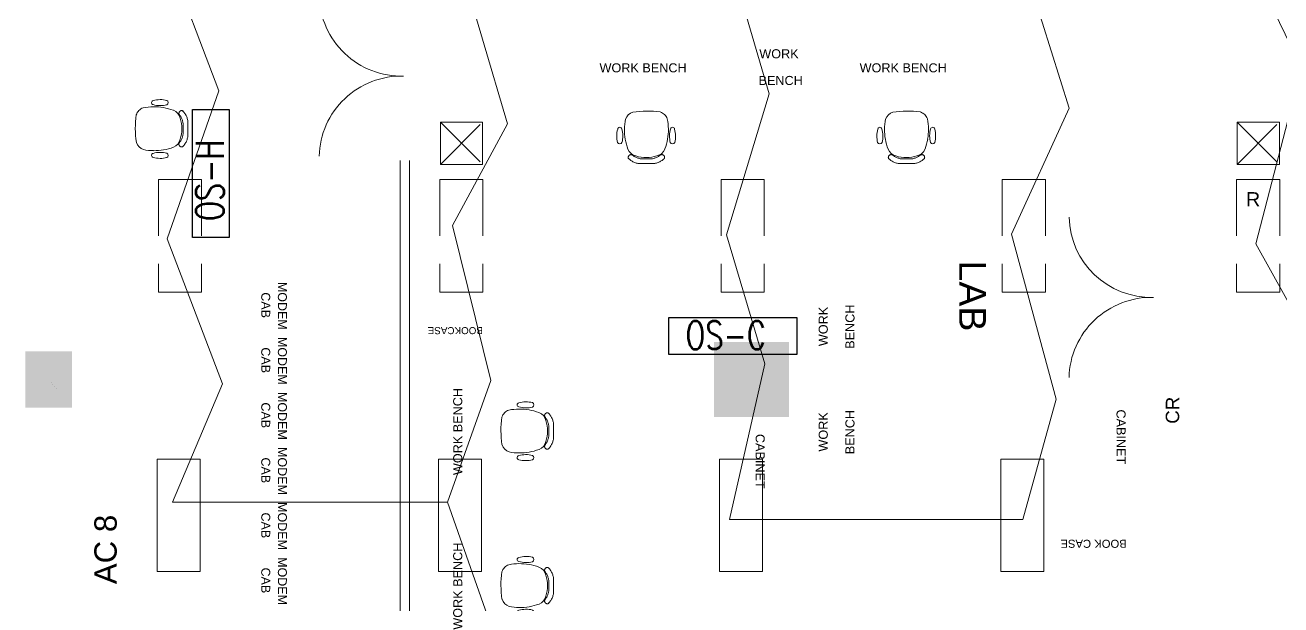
# Model space of a CAD drawing. Extents: x -6172 to 8039, y -4082 to 1639.
# Drawn here: x -202 to 334, y -381 to -133 of the extents above; entities that cross this region are included whole.
import ezdxf
from ezdxf.enums import TextEntityAlignment as Align

# ---------------------------------------------------------------- set-up
doc = ezdxf.new("R2010")
doc.units = 0
doc.header["$LTSCALE"] = 96
doc.header["$MEASUREMENT"] = 0
doc.linetypes.add('SHORT_DASHES', pattern=[0.375, 0.25, -0.125])
doc.layers.get('0').update_dxf_attribs({"linetype": 'CONTINUOUS', "lineweight": 0})
for name, color, linetype, lineweight in [('21', 7, 'CONTINUOUS', 0), ('A-ANNO-RMNA', 4, 'CONTINUOUS', 0), ('A-DOOR', 2, 'CONTINUOUS', 0), ('A-FURN-CHAR', 3, 'CONTINUOUS', 0), ('A-GRID-COLS', 2, 'CONTINUOUS', 0), ('A-PATT-WALL', 1, 'CONTINUOUS', 0), ('A-WALL-FULL', 6, 'CONTINUOUS', 0), ('FLT-Bus 1', 10, 'CONTINUOUS', 0), ('FLT-Bus 6', 190, 'CONTINUOUS', 0), ('NTS_NOT_TO_STANDARDS', 7, 'CONTINUOUS', 0)]:
    doc.layers.add(name, color=color, linetype=linetype, lineweight=lineweight)
doc.layers.add('FLT-Occupancy-Sensor', color=160, linetype='CONTINUOUS')
doc.styles.add('ARIAL', font='ARIAL', dxfattribs={"height": 0.2})
doc.styles.add('SIM-00', font='SIMPLEX.SHX', dxfattribs={"width": 0.75})

# ---------------------------------------------------------------- blocks, each defined once
blk = doc.blocks.new('24LITE')
at = {"layer": '21', "color": 7, "linetype": 'Continuous'}
for p, q in [((1.13, 81.75), (1.13, 9.75)), ((1.13, 81.75), (28.69, 81.75)), ((28.69, 81.75), (28.69, 9.75)), ((1.13, 9.75), (28.69, 9.75))]:
    blk.add_line(p, q, dxfattribs=at)
blk = doc.blocks.new('ZZ000001')
at = {"layer": '21', "color": 7, "linetype": 'SHORT_DASHES'}
for p, q in [((-24.87, -192.57), (-6.87, -174.57)), ((-24.87, -174.57), (-6.87, -192.57)), ((-24.87, -192.57), (-24.87, -174.57)), ((-24.87, -174.57), (-6.87, -174.57)), ((-6.87, -192.57), (-6.87, -174.57)), ((315.15, -192.57), (333.15, -174.57)), ((315.15, -174.57), (333.15, -192.57)), ((315.15, -192.57), (315.15, -174.57)), ((315.15, -174.57), (333.15, -174.57)), ((333.15, -192.57), (333.15, -174.57)), ((-24.87, -192.57), (-6.87, -192.57)), ((315.15, -192.57), (333.15, -192.57)), ((-145.12, -199.07), (-145.12, -247.07)), ((-145.12, -199.07), (-126.75, -199.07)), ((-126.75, -199.07), (-126.75, -247.07)), ((-25.12, -199.07), (-25.12, -247.07)), ((-25.12, -199.07), (-6.74, -199.07)), ((-6.74, -199.07), (-6.74, -247.07)), ((94.89, -199.07), (94.89, -247.07)), ((94.89, -199.07), (113.26, -199.07)), ((113.26, -199.07), (113.26, -247.07)), ((214.89, -199.07), (214.89, -247.07)), ((214.89, -199.07), (233.27, -199.07)), ((233.27, -199.07), (233.27, -247.07)), ((314.9, -199.07), (314.9, -247.07)), ((314.9, -199.07), (333.27, -199.07)), ((333.27, -199.07), (333.27, -247.07)), ((-145.12, -247.07), (-126.75, -247.07)), ((-25.12, -247.07), (-6.74, -247.07)), ((94.89, -247.07), (113.26, -247.07)), ((214.89, -247.07), (233.27, -247.07)), ((314.9, -247.07), (333.27, -247.07))]:
    blk.add_line(p, q, dxfattribs=at)
at = {"color": 0, "linetype": 'ByBlock', "xscale": 0.6666977108052228, "yscale": 0.6666977108052228}
for p in [(-146.49, -372.92), (-26.48, -372.92), (93.52, -372.92), (213.53, -372.92)]:
    blk.add_blockref('24LITE', p, dxfattribs=at)
at = {"layer": '21', "color": 7, "linetype": 'SHORT_DASHES', "style": 'ARIAL'}
blk.add_text('R', height=6, dxfattribs=at).set_placement((318.9, -210.44))
blk = doc.blocks.new('ZZ000043')
at = {"layer": 'A-FURN-CHAR', "color": 8, "linetype": 'Continuous'}
for p, q in [((23.34, -375.98), (23.34, -368.81)), ((21.37, -370.09), (21.37, -374.71))]:
    blk.add_line(p, q, dxfattribs=at)
for centre, radius, start, end in [((6.07, -368.07), 4.96, 123.7159, 136.1974), ((6.05, -368.04), 4.91, 111.1507, 123.7063), ((8.89, -386.42), 23.4, 90.6235, 101.2042), ((8.79, -361.24), 0.891, 99.3254, 257.0085), ((11.69, -350.95), 11.58, 254.467, 283.6699), ((8.89, -386.65), 23.64, 80.1071, 90.6174), ((11.67, -371.54), 11.58, 76.3326, 105.1422), ((8.82, -387.03), 24.02, 69.7041, 80.1031), ((13.92, -361.25), 1.08, 297.8985, 63.3234), ((42.5, -372.11), 41.53, 172.2404, 188.4682), ((6.22, -368.18), 5.14, 148.5539, 160.7376), ((6.13, -368.13), 5.04, 136.2029, 148.5517), ((15.46, -368.9), 4.73, 12.1659, 68.2822), ((20.75, -365.81), 1.16, 168.9075, 180.1105), ((20.74, -365.81), 1.15, 180.1134, 191.3806), ((20.75, -365.81), 1.16, 157.7588, 168.9124), ((20.73, -365.81), 1.13, 191.3776, 202.715), ((20.76, -365.81), 1.17, 146.6334, 157.76), ((20.72, -365.81), 1.13, 202.7157, 214.1178), ((13.84, -371.17), 7.59, 28.6187, 38.7747), ((20.76, -365.81), 1.17, 135.5123, 146.6379), ((20.75, -365.81), 1.16, 124.3652, 135.5162), ((20.75, -365.8), 1.16, 113.1686, 124.3674), ((6.78, -372.49), 14.08, 341.7942, 18.9004), ((20.75, -365.79), 1.15, 101.9066, 113.169), ((13.72, -371.24), 7.73, 18.5893, 28.6238), ((20.75, -365.78), 1.14, 90.5741, 101.9064), ((20.75, -365.77), 1.13, 79.1746, 90.5725), ((20.75, -365.77), 1.12, 67.7269, 79.1754), ((13.64, -371.27), 7.82, 8.6359, 18.5957), ((20.75, -365.76), 1.11, 56.2435, 67.7197), ((15.85, -370.12), 7.59, 32.7071, 44.0557), ((15.73, -370.2), 7.73, 21.5047, 32.7141), ((15.66, -370.23), 7.8, 10.379, 21.514), ((13.64, -373.53), 7.82, 341.4066, 351.3663), ((6.41, -376.41), 5.3, 200.1727, 248.1288), ((8.91, -357.75), 24.02, 279.9022, 290.3038), ((15.5, -375.89), 4.73, 291.7202, 347.8365), ((20.74, -378.99), 1.15, 168.624, 179.8912), ((20.75, -378.99), 1.16, 179.8912, 191.0941), ((20.73, -378.99), 1.13, 157.2863, 168.6237), ((20.75, -378.99), 1.16, 191.0905, 202.244), ((20.72, -378.98), 1.13, 145.8858, 157.2879), ((20.76, -378.98), 1.17, 202.2402, 213.3667), ((13.84, -373.62), 7.59, 321.2278, 331.3839), ((20.76, -378.98), 1.17, 213.3666, 224.4923), ((20.76, -378.99), 1.16, 224.4866, 235.6376), ((20.75, -378.99), 1.16, 235.6342, 246.833), ((20.75, -379), 1.15, 246.8329, 258.0953), ((13.72, -373.56), 7.73, 331.3784, 341.4129), ((20.75, -379.01), 1.14, 258.0972, 269.4295), ((20.75, -379.02), 1.13, 269.4292, 280.8271), ((20.75, -379.03), 1.12, 280.8283, 292.2768), ((20.75, -379.03), 1.11, 292.2812, 303.7574), ((15.85, -374.67), 7.59, 315.9465, 327.2951), ((15.73, -374.6), 7.73, 327.288, 338.4973), ((15.66, -374.57), 7.8, 338.4885, 349.6235), ((8.98, -358.37), 23.4, 258.7952, 269.3788), ((8.79, -383.77), 0.891, 102.9938, 260.677), ((11.69, -394.06), 11.58, 76.3325, 105.5354), ((11.67, -373.47), 11.58, 254.8601, 283.6697), ((8.98, -358.13), 23.64, 269.3846, 279.8979), ((13.92, -383.76), 1.08, 296.6789, 62.1039)]:
    blk.add_arc(centre, radius, start, end, dxfattribs=at)
blk = doc.blocks.new('ZZ000044')
at = {"layer": 'A-FURN-CHAR', "color": 8, "linetype": 'Continuous'}
for p, q in [((21.37, -304.09), (21.37, -308.71)), ((23.34, -309.98), (23.34, -302.81))]:
    blk.add_line(p, q, dxfattribs=at)
for centre, radius, start, end in [((8.79, -295.24), 0.891, 99.3254, 257.0085), ((11.67, -305.54), 11.58, 76.3326, 105.1422), ((13.92, -295.25), 1.08, 297.8985, 63.3234), ((6.22, -302.18), 5.14, 148.5539, 160.7376), ((6.13, -302.13), 5.04, 136.2029, 148.5517), ((6.07, -302.07), 4.96, 123.7159, 136.1974), ((6.05, -302.04), 4.91, 111.1507, 123.7063), ((8.89, -320.42), 23.4, 90.6235, 101.2042), ((11.69, -284.95), 11.58, 254.467, 283.6699), ((8.89, -320.65), 23.64, 80.1071, 90.6174), ((8.82, -321.03), 24.02, 69.7041, 80.1031), ((15.46, -302.9), 4.73, 12.1659, 68.2822), ((20.75, -299.81), 1.16, 168.9075, 180.1105), ((20.74, -299.81), 1.15, 180.1134, 191.3806), ((20.75, -299.81), 1.16, 157.7588, 168.9124), ((20.73, -299.81), 1.13, 191.3776, 202.715), ((20.76, -299.81), 1.17, 146.6334, 157.76), ((20.76, -299.81), 1.17, 135.5123, 146.6379), ((20.75, -299.81), 1.16, 124.3652, 135.5162), ((20.75, -299.8), 1.16, 113.1686, 124.3674), ((20.75, -299.79), 1.15, 101.9066, 113.169), ((20.75, -299.78), 1.14, 90.5741, 101.9064), ((20.75, -299.77), 1.13, 79.1746, 90.5725), ((20.75, -299.77), 1.12, 67.7269, 79.1754), ((20.75, -299.76), 1.11, 56.2435, 67.7197), ((15.85, -304.12), 7.59, 32.7071, 44.0557), ((15.73, -304.2), 7.73, 21.5047, 32.7141), ((42.5, -306.11), 41.53, 172.2404, 188.4682), ((20.72, -299.81), 1.13, 202.7157, 214.1178), ((13.84, -305.17), 7.59, 28.6187, 38.7747), ((6.78, -306.49), 14.08, 341.7942, 18.9004), ((13.72, -305.24), 7.73, 18.5893, 28.6238), ((13.64, -305.27), 7.82, 8.6359, 18.5957), ((15.66, -304.23), 7.8, 10.379, 21.514), ((13.72, -307.56), 7.73, 331.3784, 341.4129), ((13.64, -307.53), 7.82, 341.4066, 351.3663), ((15.66, -308.57), 7.8, 338.4885, 349.6235), ((6.41, -310.41), 5.3, 200.1727, 248.1288), ((8.98, -292.37), 23.4, 258.7952, 269.3788), ((8.98, -292.13), 23.64, 269.3846, 279.8979), ((8.91, -291.75), 24.02, 279.9022, 290.3038), ((15.5, -309.89), 4.73, 291.7202, 347.8365), ((20.74, -312.99), 1.15, 168.624, 179.8912), ((20.75, -312.99), 1.16, 179.8912, 191.0941), ((20.73, -312.99), 1.13, 157.2863, 168.6237), ((20.75, -312.99), 1.16, 191.0905, 202.244), ((20.72, -312.98), 1.13, 145.8858, 157.2879), ((20.76, -312.98), 1.17, 202.2402, 213.3667), ((13.84, -307.62), 7.59, 321.2278, 331.3839), ((20.76, -312.98), 1.17, 213.3666, 224.4923), ((20.76, -312.99), 1.16, 224.4866, 235.6376), ((20.75, -312.99), 1.16, 235.6342, 246.833), ((20.75, -313), 1.15, 246.8329, 258.0953), ((20.75, -313.01), 1.14, 258.0972, 269.4295), ((20.75, -313.02), 1.13, 269.4292, 280.8271), ((20.75, -313.03), 1.12, 280.8283, 292.2768), ((20.75, -313.03), 1.11, 292.2812, 303.7574), ((15.85, -308.67), 7.59, 315.9465, 327.2951), ((15.73, -308.6), 7.73, 327.288, 338.4973), ((8.79, -317.77), 0.891, 102.9938, 260.677), ((11.69, -328.06), 11.58, 76.3325, 105.5354), ((11.67, -307.47), 11.58, 254.8601, 283.6697), ((13.92, -317.76), 1.08, 296.6789, 62.1039)]:
    blk.add_arc(centre, radius, start, end, dxfattribs=at)
blk = doc.blocks.new('ZZ000045')
at = {"layer": 'A-FURN-CHAR', "color": 8, "linetype": 'Continuous'}
for p, q in [((59.45, -192.18), (66.62, -192.18)), ((65.34, -190.21), (60.73, -190.21))]:
    blk.add_line(p, q, dxfattribs=at)
for centre, radius, start, end in [((59.02, -175.25), 5.3, 110.1727, 158.1288), ((63.33, -211.35), 41.53, 82.2403, 98.4682), ((67.25, -175.06), 5.14, 58.5538, 70.7376), ((67.3, -174.97), 5.04, 46.2029, 58.5517), ((67.36, -174.91), 4.96, 33.7159, 46.1974), ((51.66, -177.63), 0.891, 12.9938, 170.677), ((77.07, -177.82), 23.4, 168.7952, 179.3789), ((67.39, -174.89), 4.91, 21.1507, 33.7063), ((49.01, -177.73), 23.4, 0.6235, 11.2042), ((74.19, -177.63), 0.891, 9.3254, 167.0085), ((61.96, -180.51), 11.58, 164.8601, 193.6697), ((41.37, -180.53), 11.58, 346.3325, 15.5354), ((77.3, -177.82), 23.64, 179.3847, 189.8979), ((77.68, -177.75), 24.02, 189.9022, 200.3038), ((48.4, -177.66), 24.02, 339.7042, 350.1031), ((48.78, -177.73), 23.64, 350.1071, 0.6174), ((84.48, -180.53), 11.58, 164.467, 193.6699), ((63.89, -180.51), 11.58, 346.3326, 15.1422), ((51.67, -182.76), 1.08, 206.6789, 332.1039), ((59.54, -184.34), 4.73, 201.7202, 257.8365), ((66.53, -184.3), 4.73, 282.1659, 338.2822), ((74.18, -182.76), 1.08, 207.8985, 333.3234), ((56.42, -189.59), 1.14, 168.0972, 179.4295), ((56.41, -189.59), 1.13, 179.4292, 190.8271), ((56.4, -189.59), 1.12, 190.8283, 202.2768), ((56.43, -189.59), 1.15, 156.8329, 168.0953), ((56.44, -189.59), 1.16, 145.6342, 156.833), ((56.4, -189.59), 1.11, 202.2812, 213.7574), ((56.44, -189.6), 1.16, 134.4866, 145.6376), ((60.76, -184.69), 7.59, 225.9465, 237.2951), ((56.45, -189.6), 1.17, 123.3666, 134.4923), ((56.45, -189.6), 1.17, 112.2402, 123.3667), ((56.45, -189.6), 1.16, 101.0905, 112.244), ((56.44, -189.59), 1.16, 89.8912, 101.0941), ((56.44, -189.58), 1.15, 78.624, 89.8912), ((60.83, -184.57), 7.73, 237.288, 248.4973), ((56.45, -189.57), 1.13, 67.2863, 78.6237), ((56.45, -189.56), 1.13, 55.8858, 67.2879), ((61.81, -182.68), 7.59, 231.2278, 241.3838), ((60.86, -184.5), 7.8, 248.4885, 259.6235), ((61.88, -182.56), 7.73, 241.3784, 251.4129), ((62.95, -175.62), 14.08, 251.7942, 288.9004), ((61.9, -182.48), 7.82, 251.4066, 261.3663), ((64.16, -182.48), 7.82, 278.6359, 288.5956), ((65.2, -184.5), 7.8, 280.379, 291.514), ((64.19, -182.56), 7.73, 288.5893, 298.6238), ((64.26, -182.68), 7.59, 298.6187, 308.7747), ((65.23, -184.57), 7.73, 291.5047, 302.7141), ((69.62, -189.56), 1.13, 112.7157, 124.1178), ((69.62, -189.57), 1.13, 101.3776, 112.715), ((69.62, -189.58), 1.15, 90.1134, 101.3806), ((65.31, -184.69), 7.59, 302.7072, 314.0557), ((69.62, -189.59), 1.16, 78.9075, 90.1105), ((69.62, -189.6), 1.16, 67.7588, 78.9124), ((69.62, -189.6), 1.17, 56.6334, 67.76), ((69.62, -189.6), 1.17, 45.5123, 56.6379), ((69.62, -189.6), 1.16, 34.3651, 45.5162), ((69.63, -189.59), 1.16, 23.1686, 34.3674), ((69.67, -189.59), 1.11, 326.2436, 337.7197), ((69.64, -189.59), 1.15, 11.9066, 23.169), ((69.67, -189.59), 1.12, 337.7269, 349.1754), ((69.65, -189.59), 1.14, 0.5741, 11.9064), ((69.66, -189.59), 1.13, 349.1746, 0.5725)]:
    blk.add_arc(centre, radius, start, end, dxfattribs=at)
blk = doc.blocks.new('ZZ000046')
at = {"layer": 'A-FURN-CHAR', "color": 8, "linetype": 'Continuous'}
for p, q in [((170.44, -192.18), (177.61, -192.18)), ((176.34, -190.21), (171.72, -190.21))]:
    blk.add_line(p, q, dxfattribs=at)
for centre, radius, start, end in [((170.01, -175.25), 5.3, 110.1727, 158.1288), ((174.32, -211.35), 41.53, 82.2403, 98.4682), ((178.24, -175.06), 5.14, 58.5538, 70.7376), ((178.3, -174.97), 5.04, 46.2029, 58.5517), ((178.35, -174.91), 4.96, 33.7159, 46.1974), ((162.65, -177.63), 0.891, 12.9938, 170.677), ((188.06, -177.82), 23.4, 168.7952, 179.3789), ((178.39, -174.89), 4.91, 21.1507, 33.7063), ((160.01, -177.73), 23.4, 0.6235, 11.2042), ((185.19, -177.63), 0.891, 9.3254, 167.0085), ((172.95, -180.51), 11.58, 164.8601, 193.6697), ((152.36, -180.53), 11.58, 346.3325, 15.5354), ((188.29, -177.82), 23.64, 179.3847, 189.8979), ((188.67, -177.75), 24.02, 189.9022, 200.3038), ((159.4, -177.66), 24.02, 339.7042, 350.1031), ((159.77, -177.73), 23.64, 350.1071, 0.6174), ((195.48, -180.53), 11.58, 164.467, 193.6699), ((174.89, -180.51), 11.58, 346.3326, 15.1422), ((162.66, -182.76), 1.08, 206.6789, 332.1039), ((170.54, -184.34), 4.73, 201.7202, 257.8365), ((177.52, -184.3), 4.73, 282.1659, 338.2822), ((185.18, -182.76), 1.08, 207.8985, 333.3234), ((167.41, -189.59), 1.14, 168.0972, 179.4295), ((167.4, -189.59), 1.13, 179.4292, 190.8271), ((167.42, -189.59), 1.15, 156.8329, 168.0953), ((167.4, -189.59), 1.12, 190.8283, 202.2768), ((167.39, -189.59), 1.11, 202.2812, 213.7574), ((167.43, -189.59), 1.16, 145.6342, 156.833), ((167.44, -189.6), 1.16, 134.4866, 145.6376), ((171.75, -184.69), 7.59, 225.9465, 237.2951), ((167.44, -189.6), 1.17, 123.3666, 134.4923), ((167.44, -189.6), 1.17, 112.2402, 123.3667), ((167.44, -189.6), 1.16, 101.0905, 112.244), ((167.44, -189.59), 1.16, 89.8912, 101.0941), ((167.44, -189.58), 1.15, 78.624, 89.8912), ((171.83, -184.57), 7.73, 237.288, 248.4973), ((167.44, -189.57), 1.13, 67.2863, 78.6237), ((167.44, -189.56), 1.13, 55.8858, 67.2879), ((172.8, -182.68), 7.59, 231.2278, 241.3838), ((171.86, -184.5), 7.8, 248.4885, 259.6235), ((172.87, -182.56), 7.73, 241.3784, 251.4129), ((173.94, -175.62), 14.08, 251.7942, 288.9004), ((172.9, -182.48), 7.82, 251.4066, 261.3663), ((175.16, -182.48), 7.82, 278.6359, 288.5956), ((176.2, -184.5), 7.8, 280.379, 291.514), ((175.19, -182.56), 7.73, 288.5893, 298.6238), ((175.25, -182.68), 7.59, 298.6187, 308.7747), ((176.23, -184.57), 7.73, 291.5047, 302.7141), ((180.61, -189.56), 1.13, 112.7157, 124.1178), ((180.61, -189.57), 1.13, 101.3776, 112.715), ((180.62, -189.58), 1.15, 90.1134, 101.3806), ((176.3, -184.69), 7.59, 302.7072, 314.0557), ((180.62, -189.59), 1.16, 78.9075, 90.1105), ((180.61, -189.6), 1.16, 67.7588, 78.9124), ((180.61, -189.6), 1.17, 56.6334, 67.76), ((180.61, -189.6), 1.17, 45.5123, 56.6379), ((180.62, -189.6), 1.16, 34.3651, 45.5162), ((180.62, -189.59), 1.16, 23.1686, 34.3674), ((180.66, -189.59), 1.11, 326.2436, 337.7197), ((180.63, -189.59), 1.15, 11.9066, 23.169), ((180.66, -189.59), 1.12, 337.7269, 349.1754), ((180.64, -189.59), 1.14, 0.5741, 11.9064), ((180.65, -189.59), 1.13, 349.1746, 0.5725)]:
    blk.add_arc(centre, radius, start, end, dxfattribs=at)
blk = doc.blocks.new('ZZ000055')
at = {"layer": 'A-FURN-CHAR', "color": 8, "linetype": 'Continuous'}
for p, q in [((-134.65, -175.06), (-134.65, -179.67)), ((-132.68, -180.95), (-132.68, -173.78))]:
    blk.add_line(p, q, dxfattribs=at)
for centre, radius, start, end in [((-147.23, -166.21), 0.891, 99.3254, 257.0085), ((-144.35, -176.51), 11.58, 76.3326, 105.1422), ((-142.09, -166.22), 1.08, 297.8985, 63.3234), ((-113.51, -177.07), 41.53, 172.2404, 188.4682), ((-149.8, -173.15), 5.14, 148.5538, 160.7376), ((-149.89, -173.1), 5.04, 136.2029, 148.5517), ((-149.94, -173.04), 4.96, 123.7159, 136.1974), ((-149.97, -173), 4.91, 111.1507, 123.7063), ((-147.13, -191.39), 23.4, 90.6234, 101.2042), ((-144.33, -155.92), 11.58, 254.467, 283.6699), ((-147.13, -191.62), 23.64, 80.1071, 90.6174), ((-147.19, -192), 24.02, 69.7041, 80.1031), ((-140.55, -173.87), 4.73, 12.1659, 68.2822), ((-135.27, -170.78), 1.16, 168.9075, 180.1105), ((-135.28, -170.78), 1.15, 180.1134, 191.3806), ((-135.26, -170.78), 1.16, 157.7588, 168.9124), ((-135.29, -170.78), 1.13, 191.3776, 202.715), ((-135.26, -170.78), 1.17, 146.6334, 157.76), ((-135.3, -170.78), 1.13, 202.7157, 214.1178), ((-142.17, -176.14), 7.59, 28.6187, 38.7747), ((-135.26, -170.78), 1.17, 135.5123, 146.6379), ((-135.26, -170.78), 1.16, 124.3652, 135.5162), ((-135.26, -170.77), 1.16, 113.1686, 124.3674), ((-135.27, -170.76), 1.15, 101.9066, 113.169), ((-135.27, -170.75), 1.14, 90.5741, 101.9064), ((-135.27, -170.74), 1.13, 79.1746, 90.5725), ((-135.27, -170.73), 1.12, 67.7269, 79.1754), ((-135.27, -170.73), 1.11, 56.2435, 67.7197), ((-140.17, -175.09), 7.59, 32.7071, 44.0557), ((-140.29, -175.17), 7.73, 21.5047, 32.7141), ((-149.24, -177.45), 14.08, 341.7942, 18.9004), ((-142.3, -176.21), 7.73, 18.5893, 28.6238), ((-142.38, -176.24), 7.82, 8.6359, 18.5957), ((-140.36, -175.2), 7.8, 10.379, 21.514), ((-140.52, -180.86), 4.73, 291.7202, 347.8365), ((-142.3, -178.52), 7.73, 331.3784, 341.4129), ((-142.38, -178.49), 7.82, 341.4066, 351.3663), ((-140.36, -179.53), 7.8, 338.4885, 349.6235), ((-149.61, -181.38), 5.3, 200.1727, 248.1288), ((-147.04, -163.33), 23.4, 258.7952, 269.3789), ((-144.33, -199.03), 11.58, 76.3325, 105.5354), ((-147.04, -163.1), 23.64, 269.3846, 279.8979), ((-147.1, -162.72), 24.02, 279.9022, 290.3038), ((-135.28, -183.95), 1.15, 168.624, 179.8912), ((-135.27, -183.95), 1.16, 179.8912, 191.0941), ((-135.29, -183.95), 1.13, 157.2863, 168.6237), ((-135.26, -183.95), 1.16, 191.0905, 202.244), ((-135.3, -183.95), 1.13, 145.8858, 157.2879), ((-135.26, -183.95), 1.17, 202.2402, 213.3667), ((-142.17, -178.59), 7.59, 321.2278, 331.3839), ((-135.26, -183.95), 1.17, 213.3666, 224.4923), ((-135.26, -183.95), 1.16, 224.4866, 235.6376), ((-135.26, -183.96), 1.16, 235.6342, 246.833), ((-135.27, -183.97), 1.15, 246.8329, 258.0952), ((-135.27, -183.98), 1.14, 258.0972, 269.4295), ((-135.27, -183.99), 1.13, 269.4292, 280.8271), ((-135.27, -184), 1.12, 280.8283, 292.2768), ((-135.27, -184), 1.11, 292.2812, 303.7574), ((-140.17, -179.64), 7.59, 315.9465, 327.2951), ((-140.29, -179.56), 7.73, 327.288, 338.4973), ((-147.23, -188.74), 0.891, 102.9938, 260.677), ((-144.35, -178.44), 11.58, 254.8601, 283.6697), ((-142.09, -188.73), 1.08, 296.6789, 62.1039)]:
    blk.add_arc(centre, radius, start, end, dxfattribs=at)
blk = doc.blocks.new('FLT-Occupancy Sensor Ceiling')
at = {"layer": 'FLT-Occupancy-Sensor'}
blk.add_lwpolyline([(0, 0), (54.64, 0), (54.64, -15.71), (0, -15.71)], close=True, dxfattribs=at)
at = {"layer": 'FLT-Occupancy-Sensor', "insert": (7.08, -1.46), "char_height": 12, "width": 54.6376, "attachment_point": 1, "style": 'SIM-00'}
blk.add_mtext('OS-C', dxfattribs=at)
blk = doc.blocks.new('FLT-Occupancy Sensor Hallway')
at = {"layer": 'FLT-Occupancy-Sensor'}
blk.add_lwpolyline([(0, 0), (54.64, 0), (54.64, -15.71), (0, -15.71)], close=True, dxfattribs=at)
at = {"layer": 'FLT-Occupancy-Sensor', "insert": (7.08, -1.46), "char_height": 12, "width": 54.6376, "attachment_point": 1, "style": 'SIM-00'}
blk.add_mtext('OS-H', dxfattribs=at)

msp = doc.modelspace()

# ---------------------------------------------------------------- linework, layer by layer
at = {"layer": 'A-DOOR', "const_width": 0.00174}
for points in [[(-40.6, -189.12), (-76.6, -189.12), (-76.6, -190.89), (-40.6, -190.89), (-40.6, -189.12)], [(279.38, -213.37), (243.38, -213.37), (243.38, -215.14), (279.38, -215.14), (279.38, -213.37)], [(279.38, -283.6), (243.38, -283.6), (243.38, -285.37), (279.38, -285.37), (279.38, -283.6)]]:
    msp.add_lwpolyline(points, dxfattribs=at)
at = {"layer": 'A-DOOR'}
for centre, radius, start, end in [((-41.48, -119.77), 35.13, 181.4358, 271.439), ((-41.48, -190), 35.13, 88.561, 178.5645), ((278.49, -214.25), 35.12, 181.4472, 271.4396), ((278.49, -284.48), 35.13, 88.5603, 178.5609)]:
    msp.add_arc(centre, radius, start, end, dxfattribs=at)
at = {"layer": 'A-GRID-COLS', "const_width": 0.00174}
for points in [[(-182.03, -296.39), (-182.03, -272.39), (-202.04, -272.39), (-202.04, -296.39), (-182.03, -296.39)], [(-182.03, -296.39), (-202.04, -272.39)], [(-202.04, -296.39), (-182.03, -272.39)], [(91.94, -300.4), (123.95, -268.39)], [(91.94, -268.39), (123.95, -300.4)], [(91.94, -300.4), (91.94, -268.39), (123.95, -268.39), (123.95, -300.4), (91.94, -300.4)], [(-192.03, -284.39), (-192.03, -284.39)], [(107.94, -284.39), (107.94, -284.39)]]:
    msp.add_lwpolyline(points, dxfattribs=at)
at = {"layer": 'A-PATT-WALL'}
for points in [[(-202.03, -272.39), (-182.03, -272.39), (-202.03, -296.39), (-182.03, -296.39)], [(91.95, -268.4), (123.95, -268.4), (91.95, -300.4), (123.95, -300.4)]]:
    msp.add_solid(points, dxfattribs=at)
at = {"layer": 'A-WALL-FULL'}
for p, q in [((-42.04, -442.37), (-42.04, -190.89)), ((-38.03, -190.89), (-38.03, -442.37))]:
    msp.add_line(p, q, dxfattribs=at)
at = {"layer": 'A-WALL-FULL', "const_width": 0.00174}
for points in [[(-202.01, 1045.53), (-202.07, -1734.3)], [(-186.03, 151.6), (281.94, 151.6), (281.94, -213.37)], [(277.94, 147.6), (277.94, -213.37)], [(-186.03, 63.59), (-186.03, -272.39)], [(-42.04, -190.89), (-38.03, -190.89)], [(281.94, -213.37), (277.94, -213.37)], [(277.94, -285.37), (277.94, -366.36)], [(277.94, -285.37), (281.94, -285.37)], [(281.94, -285.37), (281.94, -370.37)], [(-186.03, -296.39), (-186.04, -752.36)], [(277.94, -366.36), (222.93, -366.36)], [(222.93, -442.37), (222.93, -366.36)], [(226.94, -370.37), (281.94, -370.37)], [(226.94, -370.37), (226.94, -446.38)]]:
    msp.add_lwpolyline(points, dxfattribs=at)
at = {"layer": 'FLT-Bus 1'}
msp.add_lwpolyline([(-139.96, 253.4), (-55.92, 186.82), (15.4, 210.58), (83.93, 191.02), (153.16, 209.89), (226.58, 191.71), (323.95, 139.08), (341.95, 79.91), (326.87, 15.24), (341.74, -45.57), (321.51, -107.79), (342.52, -151.35), (323.08, -226.51), (354.32, -282.65), (336.72, -349.49), (400.07, -323.1), (461.66, -344.21), (507.41, -319.59), (583.08, -344.21), (635.87, -319.59), (706.26, -349.49), (753.78, -303.76), (820.65, -342.45), (857.6, -411.05)], dxfattribs=at)
at = {"layer": 'FLT-Bus 6'}
for points in [[(97.81, -102.1), (115.41, -162.4), (97.18, -222.71), (113.57, -277.78), (98.53, -344.23), (223.6, -344.23), (237.84, -292.81), (218.85, -222.4), (243.38, -168.6), (220.43, -95.02)], [(-141.48, -103), (-119.46, -161.14), (-141.48, -224.35), (-117.81, -286.24), (-139.15, -336.71), (-21.79, -336.71), (-3.3, -284.81), (-19.66, -218.7), (3.81, -175.34), (-17.53, -102.83)], [(-21.79, -336.71), (44.37, -524.68)]]:
    msp.add_lwpolyline(points, dxfattribs=at)

# ---------------------------------------------------------------- block references
for name in ['ZZ000001', 'ZZ000055', 'ZZ000045', 'ZZ000046', 'ZZ000044', 'ZZ000043']:
    msp.add_blockref(name, (0, 0))
at = {"layer": 'FLT-Occupancy-Sensor', "rotation": 90}
msp.add_blockref('FLT-Occupancy Sensor Hallway', (-130.68, -223.77), dxfattribs=at)
at = {"layer": 'FLT-Occupancy-Sensor'}
msp.add_blockref('FLT-Occupancy Sensor Ceiling', (72.63, -257.98), dxfattribs=at)

# ---------------------------------------------------------------- texts
at = {"layer": 'A-ANNO-RMNA', "style": 'ARIAL'}
msp.add_text('LAB', height=11.453, rotation=270, dxfattribs=at).set_placement((196.51, -248.75), align=Align.CENTER)
at = {"layer": 'NTS_NOT_TO_STANDARDS', "style": 'ARIAL'}
for s, height, p in [('WORK', 3.866, (119.61, -147.3)), ('WORK BENCH', 3.864, (61.63, -153.3)), ('WORK BENCH', 3.864, (172.62, -153.3)), ('BENCH', 3.866, (120.33, -158.7))]:
    msp.add_text(s, height=height, dxfattribs=at).set_placement(p, align=Align.CENTER)
for s, height, rotation, p in [('MODEM', 3.818, 270, (-94.2, -242.74)), ('   CAB', 3.818, 270, (-101.31, -242.74)), ('MODEM', 3.818, 270, (-94.2, -266.24)), ('   CAB', 3.818, 270, (-101.31, -266.24)), ('   CAB', 3.818, 270, (-101.31, -289.74)), ('MODEM', 3.818, 270, (-94.2, -289.74)), ('CR', 5.727, 90, (290.38, -303.31)), ('MODEM', 3.818, 270, (-94.2, -313.24)), ('   CAB', 3.818, 270, (-101.31, -313.24)), ('MODEM', 3.818, 270, (-94.2, -336.74)), ('AC 8', 9.544, 90.0022, (-162.98, -371.78)), ('   CAB', 3.818, 270, (-101.31, -336.74)), ('MODEM', 3.818, 270, (-94.2, -360.24)), ('   CAB', 3.818, 270, (-101.31, -360.24))]:
    msp.add_text(s, height=height, rotation=rotation, dxfattribs=at).set_placement(p)
for s, height, rotation, p in [('WORK', 3.868, 90, (140.44, -261.77)), ('BENCH', 3.863, 90, (151.83, -261.86)), ('BOOKCASE', 3.004, 180, (-18.49, -262.05)), ('WORK BENCH', 3.863, 90, (-15.54, -306.62)), ('WORK', 3.868, 90, (140.44, -306.77)), ('BENCH', 3.863, 90, (151.83, -306.86)), ('CABINET', 3.864, 270, (263.64, -308.9)), ('CABINET', 3.864, 270, (109.65, -319.33)), ('BOOK CASE', 3.435, 180, (253.87, -352.81)), ('WORK BENCH', 3.863, 90, (-15.54, -372.62))]:
    msp.add_text(s, height=height, rotation=rotation, dxfattribs=at).set_placement(p, align=Align.CENTER)

doc.saveas('drawing.dxf')
